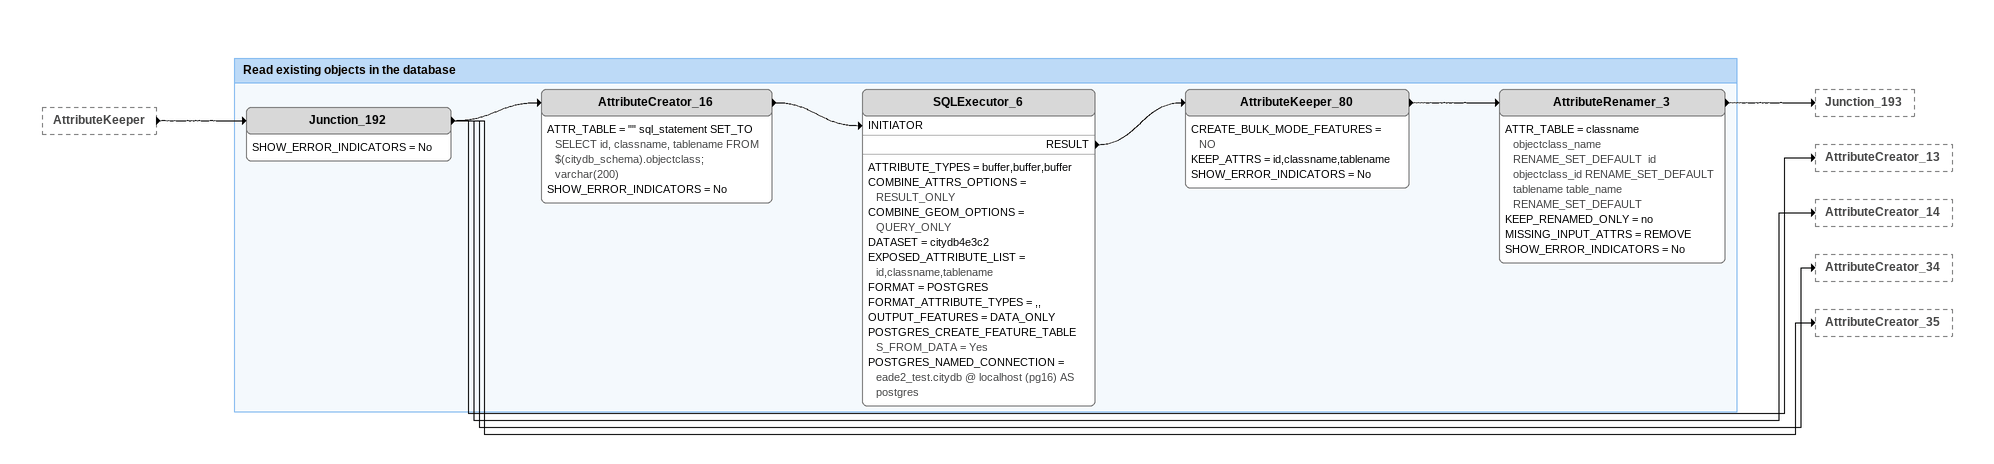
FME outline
AttributeKeeper [outside]
    -> Junction_192

Bookmark: Read existing objects in the database
Junction_192
    SHOW_ERROR_INDICATORS = No
    -> AttributeCreator_13
    -> AttributeCreator_16
    -> AttributeCreator_14
    -> AttributeCreator_34
    -> AttributeCreator_35
AttributeCreator_16
    ATTR_TABLE = "" sql_statement SET_TO SELECT id, classname, tablename FROM $(citydb_schema).objectclass; varchar(200)
    SHOW_ERROR_INDICATORS = No
    -> SQLExecutor_6 [INITIATOR]
SQLExecutor_6
    ATTRIBUTE_TYPES = buffer,buffer,buffer
    COMBINE_ATTRS_OPTIONS = RESULT_ONLY
    COMBINE_GEOM_OPTIONS = QUERY_ONLY
    DATASET = citydb4e3c2
    EXPOSED_ATTRIBUTE_LIST = id,classname,tablename
    FORMAT = POSTGRES
    FORMAT_ATTRIBUTE_TYPES = ,,
    OUTPUT_FEATURES = DATA_ONLY
    POSTGRES_CREATE_FEATURE_TABLES_FROM_DATA = Yes
    POSTGRES_NAMED_CONNECTION = eade2_test.citydb @ localhost (pg16) AS postgres
    RESULT -> AttributeKeeper_80
AttributeKeeper_80
    CREATE_BULK_MODE_FEATURES = NO
    KEEP_ATTRS = id,classname,tablename
    SHOW_ERROR_INDICATORS = No
    -> AttributeRenamer_3
AttributeRenamer_3
    ATTR_TABLE = classname objectclass_name RENAME_SET_DEFAULT  id objectclass_id RENAME_SET_DEFAULT  tablename table_name RENAME_SET_DEFAULT
    KEEP_RENAMED_ONLY = no
    MISSING_INPUT_ATTRS = REMOVE
    SHOW_ERROR_INDICATORS = No
    -> Junction_193
